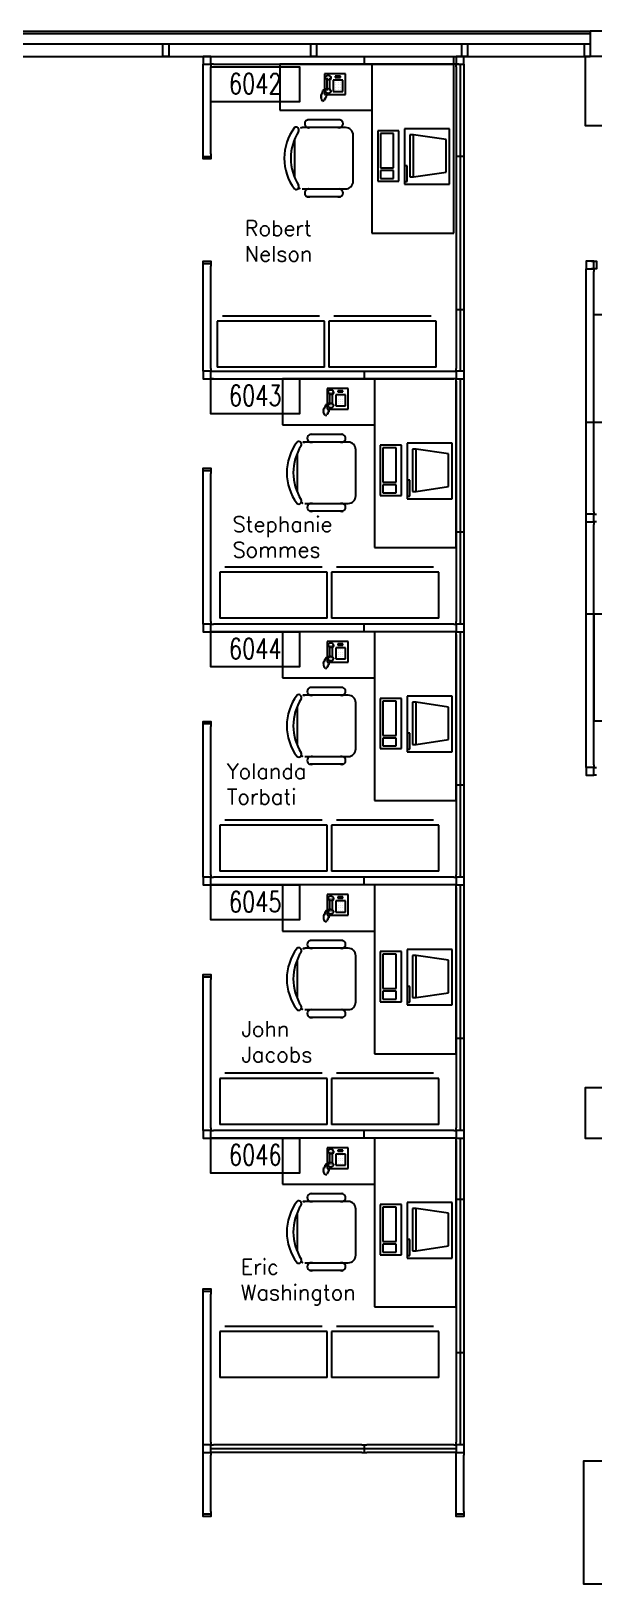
# Model space of a CAD drawing. Header units: millimetres. Extents: x 489553527 to 489553786, y 110504148 to 110504403.
# Drawn here: x 489553577.7 to 489553599.7, y 110504341.8 to 110504402.5 of the extents above; entities that cross this region are included whole.
import ezdxf
from ezdxf.enums import TextEntityAlignment as Align

# ---------------------------------------------------------------- set-up
doc = ezdxf.new("R2010")
doc.units = ezdxf.units.MM
for name, color, linetype in [('CHAIRS', 4, 'Continuous'), ('CPU', 6, 'Continuous'), ('E-B-CORE', 8, 'Continuous'), ('E-B-FURR', 6, 'Continuous'), ('E-B-GLAZ', 8, 'Continuous'), ('E-B-MULL', 8, 'Continuous'), ('E-B-SHEL', 2, 'Continuous'), ('EMPLOYEE', 1, 'Continuous'), ('FURNITURE', 3, 'Continuous'), ('PANELS_201', 6, 'Continuous'), ('PHONES', 4, 'Continuous'), ('RMNUM', 40, 'Continuous')]:
    doc.layers.add(name, color=color, linetype=linetype)
doc.styles.add('ARCHITXT', font='simplex.shx')
doc.styles.add('ROMANS', font='romans', dxfattribs={"width": 0.75, "height": 8})

# ---------------------------------------------------------------- blocks, each defined once
blk = doc.blocks.new('RMNUM')
at = {"layer": 'RMNUM'}
blk.add_lwpolyline([(-16.33354, 6.674702), (18.388073, 6.674702), (18.388073, -6.982766), (-16.33354, -6.982766), (-16.33354, 6.674702)], dxfattribs=at)
at = {"layer": 'RMNUM', "style": 'ROMANS', "width": 0.75}
blk.add_attdef('NUMBER', text='', height=8, dxfattribs=at).set_placement((1.027267, 0.114097), align=Align.MIDDLE_CENTER)
blk = doc.blocks.new('FC42X18D')
for p, q in [((-21, 0), (-21, -18)), ((-21, 0), (21, 0)), ((21, -18), (21, 0)), ((-21, -18), (21, -18)), ((-19, -20), (19, -20))]:
    blk.add_line(p, q)
blk = doc.blocks.new('RECTANG')
for p, q in [((1, 1), (0, 1)), ((0, 1), (0, 0)), ((1, 0), (1, 1)), ((0, 0), (1, 0))]:
    blk.add_line(p, q)
blk = doc.blocks.new('IBMAT', base_point=(61, 306))
for p, q in [((75, 307), (75, 306)), ((81, 307), (75, 307)), ((81, 306), (81, 307))]:
    blk.add_line(p, q)
at = {"xscale": 21, "yscale": 17, "zscale": 21}
blk.add_blockref('RECTANG', (61, 306), dxfattribs=at)
blk = doc.blocks.new('KEYBOARD', base_point=(60, 294))
for p, xscale, yscale, zscale in [((60, 294), 19, 8, 19), ((61, 295), 13, 5, 13), ((75, 295), 3, 5, 3)]:
    blk.add_blockref('RECTANG', p, dxfattribs=dict(xscale=xscale, yscale=yscale, zscale=zscale))
blk = doc.blocks.new('COMPUTER')
for p, q in [((-6.64, 16.23), (-8.5, 3.5)), ((6.08, 16.23), (-6.64, 16.23)), ((8, 3.5), (6.08, 16.23)), ((-8.5, 3.5), (-8.5, 2.04)), ((8, 3.5), (-8.5, 3.5)), ((-8.5, 2.04), (8, 2.04)), ((8, 2.04), (8, 3.5))]:
    blk.add_line(p, q)
at = {"xscale": 1.033846153846154, "yscale": 1.033846153846154, "zscale": 1.033846153846154}
for name, p in [('IBMAT', (-10.86, 0)), ('KEYBOARD', (-10.05, -10.5))]:
    blk.add_blockref(name, p, dxfattribs=at)
blk = doc.blocks.new('DESK2')
for p, q in [((33, 0), (-33, 0)), ((-33, 0), (-33, -68)), ((33, -32), (33, 0)), ((-33, -32), (33, -32)), ((-15, -68), (-15, -32)), ((-33, -68), (-15, -68))]:
    blk.add_line(p, q)
blk = doc.blocks.new('CHAIR7')
for p, q in [((5.12, 15.04), (17.88, 15.04)), ((0, 9), (0, -9)), ((20, 12), (3, 12)), ((23, -7.44), (23, 7.44)), ((3, -12), (20, -12)), ((5.12, -15), (17.88, -15))]:
    blk.add_line(p, q)
for centre, radius, start, end in [((5.56, 13.54), 1.56, 73.7398, 286.2602), ((17.44, 13.54), 1.56, 253.7398, 106.2602), ((22.34, 11.12), 1.1, 53.30994, 212.02741), ((3, 9), 3, 90, 180), ((20, 9), 3, 62.41556, 90), ((4.82, 0), 19.64, 327.57575, 32.42425), ((7, 0), 20, 323.1301, 36.8699), ((3, -9), 3, 180, 270), ((5.56, -13.5), 1.56, 73.7398, 286.2602), ((17.44, -13.5), 1.56, 253.7398, 106.2602), ((20, -9), 3, 270, 297.58444), ((22.34, -11.12), 1.1, 147.97259, 306.69006)]:
    blk.add_arc(centre, radius, start, end)
blk = doc.blocks.new('FNPHONE')
for p, q in [((-7.29, 6.54), (-7.29, 1.54)), ((-6.29, 6.54), (-6.29, 1.54)), ((-9.1, 0.22), (-9.7, 0.02)), ((-8.9, 0.62), (-9.5, 0.42)), ((-8.7, 1.02), (-9.3, 0.82)), ((-8.5, 1.42), (-9.1, 1.22)), ((-8.3, 1.82), (-8.9, 1.62)), ((-7.14, 0.56), (-7.5, -0.58)), ((-3.87, 4.85), (-3.87, 4.85)), ((-3.87, 3.91), (-3.87, 3.91)), ((-3.87, 2.97), (-3.87, 2.97)), ((-3.87, 2.03), (-3.87, 2.03)), ((-2.94, 4.85), (-2.94, 4.85)), ((-2.94, 3.91), (-2.94, 3.91)), ((-2.94, 2.97), (-2.94, 2.97)), ((-2.94, 2.03), (-2.94, 2.03)), ((-2, 4.85), (-2, 4.85)), ((-2, 3.91), (-2, 3.91)), ((-2, 2.97), (-2, 2.97)), ((-2, 2.03), (-2, 2.03)), ((-9.3, -0.18), (-9.9, -0.38)), ((-9.3, -0.58), (-9.9, -0.78)), ((-9.3, -0.98), (-9.9, -1.18)), ((-9.3, -1.38), (-9.9, -1.58)), ((-9.1, -1.78), (-9.7, -1.98)), ((-8.9, -2.18), (-9.5, -2.38)), ((-8.43, -2.46), (-9.03, -2.66)), ((-7.9, -1.98), (-8.5, -2.18)), ((-7.7, -1.58), (-8.3, -1.78)), ((-7.5, -1.18), (-8.1, -1.38)), ((-7.3, -0.78), (-7.9, -0.98))]:
    blk.add_line(p, q)
for centre, start, end in [((-6.79, 6.54), 298.49146, 241.50854), ((-6.79, 1.54), 118.49146, 61.50854)]:
    blk.add_arc(centre, 1.05, start, end)
for p, xscale, yscale, zscale in [((-8.21, 0), 8.20528234483245, 8.104073169521023, 8.20528234483245), ((-4.03, 6.72), 2.03125, 0.46875, 2.03125), ((-4.81, 1.25), 3.75, 4.375, 3.75)]:
    blk.add_blockref('RECTANG', p, dxfattribs=dict(xscale=xscale, yscale=yscale, zscale=zscale))

msp = doc.modelspace()

# ---------------------------------------------------------------- linework, layer by layer
at = {"layer": 'E-B-CORE'}
msp.add_lwpolyline([(489553601.3061564, 110504361.1981165), (489553599.3561563, 110504361.1981165), (489553599.3561563, 110504359.2370992), (489553601.3061564, 110504359.2370992)], close=True, dxfattribs=at)
at = {"layer": 'E-B-FURR'}
msp.add_line((489553566.3561563, 110504401.5370992), (489553599.5561564, 110504401.5370992), dxfattribs=at)
for points in [[(489553602.5561564, 110504401.5370992), (489553599.3561563, 110504401.5370992), (489553599.3561563, 110504398.8370992), (489553602.5561564, 110504398.8370992)], [(489553602.4951391, 110504346.5981165), (489553599.2951391, 110504346.5981165), (489553599.2951391, 110504341.7981165), (489553602.4951391, 110504341.7981165)]]:
    msp.add_lwpolyline(points, close=True, dxfattribs=at)
at = {"layer": 'E-B-GLAZ'}
for p, q in [((489553566.3561563, 110504402.5370992), (489553599.5561564, 110504402.5370992)), ((489553566.3561563, 110504402.4370992), (489553599.5561564, 110504402.4370992)), ((489553566.3561563, 110504402.0370992), (489553599.5561564, 110504402.0370992))]:
    msp.add_line(p, q, dxfattribs=at)
at = {"layer": 'E-B-MULL'}
for points in [[(489553583.0686564, 110504402.0370992), (489553583.0686564, 110504401.5370992), (489553582.8436564, 110504401.5370992), (489553582.8436564, 110504402.0370992)], [(489553588.8561563, 110504402.0370992), (489553588.8561563, 110504401.5370992), (489553588.6311564, 110504401.5370992), (489553588.6311564, 110504402.0370992)], [(489553594.7561564, 110504402.0370992), (489553594.7561564, 110504401.5370992), (489553594.5311564, 110504401.5370992), (489553594.5311564, 110504402.0370992)], [(489553599.5561564, 110504402.0370992), (489553599.5561564, 110504401.5370992), (489553599.3311564, 110504401.5370992), (489553599.3311564, 110504402.0370992)]]:
    msp.add_lwpolyline(points, close=True, dxfattribs=at)
at = {"layer": 'E-B-SHEL'}
for p, q in [((489553599.5561564, 110504402.5370992), (489553599.5561564, 110504401.5370992)), ((489553602.3561563, 110504402.5370992), (489553599.5561564, 110504402.5370992)), ((489553602.3561563, 110504401.5370992), (489553599.5561564, 110504401.5370992))]:
    msp.add_line(p, q, dxfattribs=at)
at = {"layer": 'PANELS_201', "linetype": 'Continuous'}
for p, q in [((489553590.6197864, 110504401.5370992), (489553590.8197864, 110504401.5370992)), ((489553590.6197864, 110504401.2370992), (489553590.8197864, 110504401.2370992)), ((489553590.7197864, 110504401.5370992), (489553590.7197864, 110504401.2370992)), ((489553594.3197862, 110504401.5370992), (489553594.3197862, 110504401.2370992)), ((489553599.7063063, 110504393.2381232), (489553599.7063063, 110504393.5381232))]:
    msp.add_line(p, q, dxfattribs=at)
for points in [[(489553584.7197864, 110504401.5370992), (489553584.4197864, 110504401.5370992), (489553584.4197864, 110504401.2370992)], [(489553584.4197864, 110504401.1370992), (489553584.4197864, 110504401.2370992), (489553584.7197864, 110504401.2370992), (489553584.7197864, 110504401.1370992)], [(489553584.4197864, 110504397.7370994), (489553584.4197864, 110504401.1370992)], [(489553584.8197864, 110504401.2370992), (489553584.7197864, 110504401.2370992), (489553584.7197864, 110504401.5370992), (489553584.8197864, 110504401.5370992)], [(489553584.7197864, 110504397.7370994), (489553584.7197864, 110504401.1370992)], [(489553584.8197864, 110504401.5370992), (489553590.6197864, 110504401.5370992)], [(489553584.8197864, 110504401.2370992), (489553590.6197864, 110504401.2370992)], [(489553590.8197864, 110504401.5370992), (489553594.2197862, 110504401.5370992)], [(489553590.8197864, 110504401.2370992), (489553594.2197862, 110504401.2370992)], [(489553594.4197862, 110504401.2370992), (489553594.3197862, 110504401.2370992), (489553594.2197862, 110504401.2370992), (489553594.2197862, 110504401.5370992), (489553594.4197862, 110504401.5370992)], [(489553594.2197862, 110504401.5370992), (489553594.3197862, 110504401.5370992), (489553594.3197862, 110504401.2370992), (489553594.2197862, 110504401.2370992)], [(489553594.6197861, 110504401.2370992), (489553594.6197861, 110504401.5370992), (489553594.3197862, 110504401.5370992)], [(489553594.3197862, 110504401.1370992), (489553594.3197862, 110504401.2370992), (489553594.6197861, 110504401.2370992), (489553594.6197861, 110504401.1370992)], [(489553594.3197862, 110504401.1370992), (489553594.3197862, 110504397.7370992)], [(489553594.4697862, 110504401.2370992), (489553594.4697862, 110504397.6370992)], [(489553594.6197861, 110504401.1370992), (489553594.6197861, 110504397.7370992)], [(489553584.7197864, 110504397.7370994), (489553584.7197864, 110504397.6370994), (489553584.7197864, 110504397.5370994), (489553584.4197864, 110504397.5370994), (489553584.4197864, 110504397.7370994)], [(489553584.4197864, 110504397.6370994), (489553584.7197864, 110504397.6370994)], [(489553594.3197087, 110504397.7369671), (489553594.3197087, 110504397.5369671)], [(489553594.6197087, 110504397.6369671), (489553594.3197087, 110504397.6369671)], [(489553594.3197087, 110504397.5369671), (489553594.3197087, 110504391.7369671)], [(489553594.4697087, 110504397.6369671), (489553594.4697087, 110504391.6369671)], [(489553594.6197087, 110504397.7369671), (489553594.6197087, 110504397.5369671)], [(489553594.6197087, 110504397.5369671), (489553594.6197087, 110504391.7369671)], [(489553584.4197087, 110504393.3369671), (489553584.4197087, 110504393.4369671), (489553584.4197087, 110504393.5369671), (489553584.7197087, 110504393.5369671), (489553584.7197087, 110504393.3369671)], [(489553584.7197087, 110504393.4369671), (489553584.4197087, 110504393.4369671)], [(489553584.4197087, 110504389.3369671), (489553584.4197087, 110504393.3369671)], [(489553584.7197087, 110504389.3369671), (489553584.7197087, 110504393.3369671)], [(489553599.7063063, 110504393.5381232), (489553599.4063063, 110504393.5381232), (489553599.4063063, 110504393.2381232)], [(489553599.4063063, 110504393.1381232), (489553599.4063063, 110504393.2381232), (489553599.7063063, 110504393.2381232), (489553599.7063063, 110504393.1381232)], [(489553599.4063063, 110504387.3381232), (489553599.4063063, 110504393.1381232)], [(489553599.6063063, 110504393.5381232), (489553599.7063063, 110504393.5381232), (489553599.8063062, 110504393.5381232), (489553599.8063062, 110504393.2381232), (489553599.6063063, 110504393.2381232)], [(489553599.8063062, 110504393.2381232), (489553599.7063063, 110504393.2381232), (489553599.7063063, 110504393.5381232), (489553599.8063062, 110504393.5381232)], [(489553599.7063063, 110504387.3381232), (489553599.7063063, 110504393.1381232)], [(489553594.3197087, 110504391.7369671), (489553594.3197087, 110504391.5369671)], [(489553594.6197087, 110504391.6369671), (489553594.3197087, 110504391.6369671)], [(489553594.3197087, 110504391.5369671), (489553594.3197087, 110504389.3369671)], [(489553594.4697087, 110504391.6369671), (489553594.4697087, 110504389.2369671)], [(489553594.6197087, 110504391.7369671), (489553594.6197087, 110504391.5369671)], [(489553594.6197087, 110504391.5369671), (489553594.6197087, 110504389.3369671)], [(489553584.7197087, 110504389.3369671), (489553584.7197087, 110504389.2369671), (489553584.4197087, 110504389.2369671), (489553584.4197087, 110504389.3369671)], [(489553584.4197087, 110504389.2369671), (489553584.4197087, 110504388.9369671), (489553584.7197087, 110504388.9369671)], [(489553584.8197087, 110504388.9369671), (489553584.7197087, 110504388.9369671), (489553584.7197087, 110504389.2369671), (489553584.8197087, 110504389.2369671)], [(489553584.8197087, 110504389.2369671), (489553590.6197087, 110504389.2369671)], [(489553584.8197087, 110504388.9369671), (489553590.6197087, 110504388.9369671)], [(489553590.6197087, 110504389.2369671), (489553590.8197087, 110504389.2369671)], [(489553590.6197087, 110504388.9369671), (489553590.8197087, 110504388.9369671)], [(489553590.7197087, 110504389.2369671), (489553590.7197087, 110504388.9369671)], [(489553590.8197087, 110504389.2369671), (489553594.2197087, 110504389.2369671)], [(489553590.8197087, 110504388.9369671), (489553594.2197087, 110504388.9369671)], [(489553594.2197087, 110504389.2369671), (489553594.3197087, 110504389.2369671), (489553594.3197087, 110504388.9369671), (489553594.2197087, 110504388.9369671)], [(489553594.6197087, 110504389.3369671), (489553594.6197087, 110504389.2369671), (489553594.3197087, 110504389.2369671), (489553594.3197087, 110504389.3369671)], [(489553594.3197087, 110504388.8369671), (489553594.3197087, 110504388.9369671), (489553594.6197087, 110504388.9369671), (489553594.6197087, 110504388.8369671)], [(489553594.3197087, 110504388.8369671), (489553594.3197087, 110504383.0369671)], [(489553594.4697087, 110504388.9369671), (489553594.4697087, 110504382.9369671)], [(489553594.6197087, 110504389.2369671), (489553594.6197087, 110504388.9369671)], [(489553594.6197087, 110504388.8369671), (489553594.6197087, 110504383.0369671)], [(489553599.4063063, 110504387.1381232), (489553599.4063063, 110504387.3381232)], [(489553599.4063063, 110504387.2381232), (489553599.7063063, 110504387.2381232)], [(489553599.4063063, 110504383.7381232), (489553599.4063063, 110504387.1381232)], [(489553599.7063063, 110504387.1381232), (489553599.7063063, 110504387.3381232)], [(489553599.7063063, 110504383.7381232), (489553599.7063063, 110504387.1381232)], [(489553584.4197087, 110504385.2369671), (489553584.4197087, 110504385.3369671), (489553584.4197087, 110504385.4369671), (489553584.7197087, 110504385.4369671), (489553584.7197087, 110504385.2369671)], [(489553584.7197087, 110504385.3369671), (489553584.4197087, 110504385.3369671)], [(489553584.4197087, 110504379.4369671), (489553584.4197087, 110504385.2369671)], [(489553584.7197087, 110504379.4369671), (489553584.7197087, 110504385.2369671)], [(489553599.7063063, 110504383.7381232), (489553599.7063063, 110504383.6381232), (489553599.4063063, 110504383.6381232), (489553599.4063063, 110504383.7381232)], [(489553599.4063063, 110504383.3381232), (489553599.4063063, 110504383.6381232)], [(489553599.8063062, 110504383.3381232), (489553599.7063063, 110504383.3381232), (489553599.7063063, 110504383.6381232), (489553599.8063062, 110504383.6381232)], [(489553594.3197087, 110504383.0369671), (489553594.3197087, 110504382.8369671)], [(489553594.6197087, 110504382.9369671), (489553594.3197087, 110504382.9369671)], [(489553594.3197087, 110504382.8369671), (489553594.3197087, 110504379.4369671)], [(489553594.4697087, 110504382.9369671), (489553594.4697087, 110504379.3369671)], [(489553594.6197087, 110504383.0369671), (489553594.6197087, 110504382.8369671)], [(489553594.6197087, 110504382.8369671), (489553594.6197087, 110504379.4369671)], [(489553599.4063063, 110504383.2381232), (489553599.4063063, 110504383.3381232), (489553599.7063063, 110504383.3381232), (489553599.7063063, 110504383.2381232)], [(489553599.4063063, 110504379.8381232), (489553599.4063063, 110504383.2381232)], [(489553599.7063063, 110504379.8381232), (489553599.7063063, 110504383.2381232)], [(489553599.4063063, 110504379.6381232), (489553599.4063063, 110504379.8381232)], [(489553599.4063063, 110504379.7381232), (489553599.7063063, 110504379.7381232)], [(489553599.7063063, 110504379.6381232), (489553599.7063063, 110504379.8381232)], [(489553584.7197087, 110504379.4369671), (489553584.7197087, 110504379.3369671), (489553584.4197087, 110504379.3369671), (489553584.4197087, 110504379.4369671)], [(489553584.4197087, 110504379.3369671), (489553584.4197087, 110504379.0369671), (489553584.7197087, 110504379.0369671)], [(489553584.8197087, 110504379.0369671), (489553584.7197087, 110504379.0369671), (489553584.7197087, 110504379.3369671), (489553584.8197087, 110504379.3369671)], [(489553590.6197087, 110504379.3369671), (489553584.8197087, 110504379.3369671)], [(489553590.8197087, 110504379.3369671), (489553590.6197087, 110504379.3369671)], [(489553590.7197087, 110504379.0369671), (489553590.7197087, 110504379.3369671)], [(489553594.2197087, 110504379.3369671), (489553590.8197087, 110504379.3369671)], [(489553594.2197087, 110504379.3369671), (489553594.3197087, 110504379.3369671), (489553594.3197087, 110504379.0369671), (489553594.2197087, 110504379.0369671)], [(489553594.6197087, 110504379.4369671), (489553594.6197087, 110504379.3369671), (489553594.3197087, 110504379.3369671), (489553594.3197087, 110504379.4369671)], [(489553594.6197087, 110504379.3369671), (489553594.6197087, 110504379.0369671)], [(489553599.4063063, 110504373.8381232), (489553599.4063063, 110504379.6381232)], [(489553599.7063063, 110504373.8381232), (489553599.7063063, 110504379.6381232)], [(489553590.6197087, 110504379.0369671), (489553584.8197087, 110504379.0369671)], [(489553590.8197087, 110504379.0369671), (489553590.6197087, 110504379.0369671)], [(489553594.2197087, 110504379.0369671), (489553590.8197087, 110504379.0369671)], [(489553594.3197087, 110504378.9369671), (489553594.3197087, 110504379.0369671), (489553594.6197087, 110504379.0369671), (489553594.6197087, 110504378.9369671)], [(489553594.3197087, 110504378.9369671), (489553594.3197087, 110504373.1369671)], [(489553594.4697087, 110504379.0369671), (489553594.4697087, 110504373.0369671)], [(489553594.6197087, 110504378.9369671), (489553594.6197087, 110504373.1369671)], [(489553584.4197087, 110504375.3369671), (489553584.4197087, 110504375.4369671), (489553584.4197087, 110504375.5369671), (489553584.7197087, 110504375.5369671), (489553584.7197087, 110504375.3369671)], [(489553584.7197087, 110504375.4369671), (489553584.4197087, 110504375.4369671)], [(489553584.4197087, 110504369.5369671), (489553584.4197087, 110504375.3369671)], [(489553584.7197087, 110504369.5369671), (489553584.7197087, 110504375.3369671)], [(489553599.7063063, 110504373.8381232), (489553599.7063063, 110504373.7381232), (489553599.4063063, 110504373.7381232), (489553599.4063063, 110504373.8381232)], [(489553599.4063063, 110504373.7381232), (489553599.4063063, 110504373.4381232), (489553599.7063063, 110504373.4381232)], [(489553599.8063062, 110504373.4381232), (489553599.7063063, 110504373.4381232), (489553599.7063063, 110504373.7381232), (489553599.8063062, 110504373.7381232)], [(489553594.3197087, 110504373.1369671), (489553594.3197087, 110504372.9369671)], [(489553594.6197087, 110504373.1369671), (489553594.6197087, 110504372.9369671)], [(489553594.6197087, 110504373.0369671), (489553594.3197087, 110504373.0369671)], [(489553594.3197087, 110504372.9369671), (489553594.3197087, 110504369.5369671)], [(489553594.4697087, 110504373.0369671), (489553594.4697087, 110504369.4369671)], [(489553594.6197087, 110504372.9369671), (489553594.6197087, 110504369.5369671)], [(489553584.7197087, 110504369.5369671), (489553584.7197087, 110504369.4369671), (489553584.4197087, 110504369.4369671), (489553584.4197087, 110504369.5369671)], [(489553584.4197087, 110504369.4369671), (489553584.4197087, 110504369.1369671), (489553584.7197087, 110504369.1369671)], [(489553584.8197087, 110504369.1369671), (489553584.7197087, 110504369.1369671), (489553584.7197087, 110504369.4369671), (489553584.8197087, 110504369.4369671)], [(489553590.6197087, 110504369.4369671), (489553584.8197087, 110504369.4369671)], [(489553590.8197087, 110504369.4369671), (489553590.6197087, 110504369.4369671)], [(489553590.7197087, 110504369.1369671), (489553590.7197087, 110504369.4369671)], [(489553594.2197087, 110504369.4369671), (489553590.8197087, 110504369.4369671)], [(489553594.2197087, 110504369.4369671), (489553594.3197087, 110504369.4369671), (489553594.3197087, 110504369.1369671), (489553594.2197087, 110504369.1369671)], [(489553594.6197087, 110504369.5369671), (489553594.6197087, 110504369.4369671), (489553594.3197087, 110504369.4369671), (489553594.3197087, 110504369.5369671)], [(489553594.6197087, 110504369.4369671), (489553594.6197087, 110504369.1369671)], [(489553590.6197087, 110504369.1369671), (489553584.8197087, 110504369.1369671)], [(489553590.8197087, 110504369.1369671), (489553590.6197087, 110504369.1369671)], [(489553594.2197087, 110504369.1369671), (489553590.8197087, 110504369.1369671)], [(489553594.3197087, 110504369.0369671), (489553594.3197087, 110504369.1369671), (489553594.6197087, 110504369.1369671), (489553594.6197087, 110504369.0369671)], [(489553594.3197087, 110504369.0369671), (489553594.3197087, 110504363.2369671)], [(489553594.4697087, 110504369.1369671), (489553594.4697087, 110504363.1369671)], [(489553594.6197087, 110504369.0369671), (489553594.6197087, 110504363.2369671)], [(489553584.4197087, 110504365.4369671), (489553584.4197087, 110504365.5369671), (489553584.4197087, 110504365.6369671), (489553584.7197087, 110504365.6369671), (489553584.7197087, 110504365.4369671)], [(489553584.7197087, 110504365.5369671), (489553584.4197087, 110504365.5369671)], [(489553584.4197087, 110504359.6369671), (489553584.4197087, 110504365.4369671)], [(489553584.7197087, 110504359.6369671), (489553584.7197087, 110504365.4369671)], [(489553594.3197087, 110504363.2369671), (489553594.3197087, 110504363.0369671)], [(489553594.6197087, 110504363.1369671), (489553594.3197087, 110504363.1369671)], [(489553594.3197087, 110504363.0369671), (489553594.3197087, 110504359.6369671)], [(489553594.4697087, 110504363.1369671), (489553594.4697087, 110504359.5369671)], [(489553594.6197087, 110504363.2369671), (489553594.6197087, 110504363.0369671)], [(489553594.6197087, 110504363.0369671), (489553594.6197087, 110504359.6369671)], [(489553584.7197087, 110504359.6369671), (489553584.7197087, 110504359.5369671), (489553584.4197087, 110504359.5369671), (489553584.4197087, 110504359.6369671)], [(489553584.4197087, 110504359.5369671), (489553584.4197087, 110504359.2369671), (489553584.7197087, 110504359.2369671)], [(489553584.8197087, 110504359.2369671), (489553584.7197087, 110504359.2369671), (489553584.7197087, 110504359.5369671), (489553584.8197087, 110504359.5369671)], [(489553590.6197087, 110504359.5369671), (489553584.8197087, 110504359.5369671)], [(489553590.6197087, 110504359.2369671), (489553584.8197087, 110504359.2369671)], [(489553590.8197087, 110504359.5369671), (489553590.6197087, 110504359.5369671)], [(489553590.8197087, 110504359.2369671), (489553590.6197087, 110504359.2369671)], [(489553590.7197087, 110504359.2369671), (489553590.7197087, 110504359.5369671)], [(489553594.2197087, 110504359.5369671), (489553590.8197087, 110504359.5369671)], [(489553594.2197087, 110504359.2369671), (489553590.8197087, 110504359.2369671)], [(489553594.2197087, 110504359.5369671), (489553594.3197087, 110504359.5369671), (489553594.3197087, 110504359.2369671), (489553594.2197087, 110504359.2369671)], [(489553594.6197087, 110504359.6369671), (489553594.6197087, 110504359.5369671), (489553594.3197087, 110504359.5369671), (489553594.3197087, 110504359.6369671)], [(489553594.3197087, 110504359.1369671), (489553594.3197087, 110504359.2369671), (489553594.6197087, 110504359.2369671), (489553594.6197087, 110504359.1369671)], [(489553594.3197087, 110504359.1369671), (489553594.3197087, 110504356.9369671)], [(489553594.4697087, 110504359.2369671), (489553594.4697087, 110504356.8369671)], [(489553594.6197087, 110504359.5369671), (489553594.6197087, 110504359.2369671)], [(489553594.6197087, 110504359.1369671), (489553594.6197087, 110504356.9369671)], [(489553594.3197087, 110504356.9369671), (489553594.3197087, 110504356.7369671)], [(489553594.6197087, 110504356.8369671), (489553594.3197087, 110504356.8369671)], [(489553594.3197087, 110504356.7369671), (489553594.3197087, 110504350.9369671)], [(489553594.4697087, 110504356.8369671), (489553594.4697087, 110504350.8369671)], [(489553594.6197087, 110504356.9369671), (489553594.6197087, 110504356.7369671)], [(489553594.6197087, 110504356.7369671), (489553594.6197087, 110504350.9369671)], [(489553584.4197087, 110504353.1369671), (489553584.4197087, 110504353.2369671), (489553584.4197087, 110504353.3369671), (489553584.7197087, 110504353.3369671), (489553584.7197087, 110504353.1369671)], [(489553584.7197087, 110504353.2369671), (489553584.4197087, 110504353.2369671)], [(489553584.4197087, 110504347.3369671), (489553584.4197087, 110504353.1369671)], [(489553584.7197087, 110504347.3369671), (489553584.7197087, 110504353.1369671)], [(489553594.3197087, 110504350.9369671), (489553594.3197087, 110504350.7369671)], [(489553594.6197087, 110504350.8369671), (489553594.3197087, 110504350.8369671)], [(489553594.3197087, 110504350.7369671), (489553594.3197087, 110504347.3369671)], [(489553594.4697087, 110504350.8369671), (489553594.4697087, 110504347.2369671)], [(489553594.6197087, 110504350.9369671), (489553594.6197087, 110504350.7369671)], [(489553594.6197087, 110504350.7369671), (489553594.6197087, 110504347.3369671)], [(489553584.7197087, 110504347.3369671), (489553584.7197087, 110504347.2369671), (489553584.4197087, 110504347.2369671), (489553584.4197087, 110504347.3369671)], [(489553584.4197087, 110504346.9369671), (489553584.4197087, 110504347.2369671)], [(489553584.4197087, 110504346.8369671), (489553584.4197087, 110504346.9369671), (489553584.7197087, 110504346.9369671), (489553584.7197087, 110504346.8369671)], [(489553584.8197087, 110504346.9369671), (489553584.7197087, 110504346.9369671), (489553584.7197087, 110504347.2369671), (489553584.8197087, 110504347.2369671)], [(489553590.7197087, 110504347.0869671), (489553584.7197087, 110504347.0869671)], [(489553590.6197087, 110504347.2369671), (489553584.8197087, 110504347.2369671)], [(489553590.6197087, 110504346.9369671), (489553584.8197087, 110504346.9369671)], [(489553590.6197087, 110504347.2369671), (489553590.8197087, 110504347.2369671)], [(489553590.6197087, 110504346.9369671), (489553590.8197087, 110504346.9369671)], [(489553590.7197087, 110504347.2369671), (489553590.7197087, 110504346.9369671)], [(489553594.3197087, 110504347.0869671), (489553590.7197087, 110504347.0869671)], [(489553594.2197087, 110504347.2369671), (489553590.8197087, 110504347.2369671)], [(489553594.2197087, 110504346.9369671), (489553590.8197087, 110504346.9369671)], [(489553594.2197087, 110504347.2369671), (489553594.3197087, 110504347.2369671), (489553594.3197087, 110504346.9369671), (489553594.2197087, 110504346.9369671)], [(489553594.6197087, 110504347.3369671), (489553594.6197087, 110504347.2369671), (489553594.3197087, 110504347.2369671), (489553594.3197087, 110504347.3369671)], [(489553594.3197087, 110504346.8369671), (489553594.3197087, 110504346.9369671), (489553594.6197087, 110504346.9369671), (489553594.6197087, 110504346.8369671)], [(489553594.6197087, 110504347.2369671), (489553594.6197087, 110504346.9369671)], [(489553584.4197087, 110504344.6369671), (489553584.4197087, 110504346.8369671)], [(489553584.7197087, 110504344.6369671), (489553584.7197087, 110504346.8369671)], [(489553594.3197087, 110504344.6369671), (489553594.3197087, 110504346.8369671)], [(489553594.6197087, 110504344.6369671), (489553594.6197087, 110504346.8369671)], [(489553584.7197087, 110504344.6369671), (489553584.7197087, 110504344.5369671), (489553584.7197087, 110504344.4369671), (489553584.4197087, 110504344.4369671), (489553584.4197087, 110504344.6369671)], [(489553584.4197087, 110504344.5369671), (489553584.7197087, 110504344.5369671)], [(489553594.6197087, 110504344.6369671), (489553594.6197087, 110504344.5369671), (489553594.6197087, 110504344.4369671), (489553594.3197087, 110504344.4369671), (489553594.3197087, 110504344.6369671)], [(489553594.3197087, 110504344.5369671), (489553594.6197087, 110504344.5369671)]]:
    msp.add_lwpolyline(points, dxfattribs=at)

# ---------------------------------------------------------------- block references
at = {"lineweight": -3, "xscale": 0.1, "yscale": 0.1, "zscale": 0.1}
msp.add_blockref('RMNUM', (489553586.3531404, 110504400.469629), dxfattribs=at).add_auto_attribs({'NUMBER': '6042'})
at = {"xscale": 0.1, "yscale": 0.1, "zscale": 0.1}
for p, values in [((489553586.3530627, 110504388.2694969), {'NUMBER': '6043'}), ((489553586.3530627, 110504378.3694969), {'NUMBER': '6044'}), ((489553586.3530627, 110504368.4694969), {'NUMBER': '6045'}), ((489553586.3530627, 110504358.5694969), {'NUMBER': '6046'})]:
    msp.add_blockref('RMNUM', p, dxfattribs=at).add_auto_attribs(values)
at = {"layer": 'CHAIRS', "lineweight": -3, "xscale": 0.1, "yscale": 0.1, "zscale": 0.1, "rotation": 180}
for p in [(489553590.2883661, 110504397.5604697), (489553590.3882886, 110504385.2603376), (489553590.3882886, 110504375.3603376), (489553590.3882886, 110504365.4603376), (489553590.3882886, 110504355.5603376)]:
    msp.add_blockref('CHAIR7', p, dxfattribs=at)
at = {"layer": 'CPU', "lineweight": -3, "xscale": 0.1, "yscale": 0.1, "zscale": 0.1, "rotation": 270}
for p in [(489553592.2970681, 110504397.6312915), (489553592.3969905, 110504385.3311595), (489553592.3969905, 110504375.4311595), (489553592.3969905, 110504365.5311595), (489553592.3969905, 110504355.6311595)]:
    msp.add_blockref('COMPUTER', p, dxfattribs=at)
at = {"layer": 'FURNITURE', "lineweight": -3, "yscale": 0.1, "zscale": 0.1}
for name, p, xscale, rotation in [('DESK2', (489553594.2197862, 110504397.9370992), 0.1, 270), ('FC42X18D', (489553587.0696122, 110504389.3877413), 0.1, 180), ('FC42X18D', (489553591.4345047, 110504389.3877413), 0.1, 180), ('FC42X18D', (489553599.7063063, 110504389.3381232), 0.1, 89.99999999999999), ('DESK2', (489553594.3197087, 110504385.6369671), 0.1, 270), ('FC42X18D', (489553587.1695347, 110504379.5737404), 0.1, 180), ('FC42X18D', (489553591.5344272, 110504379.5737404), 0.1, 180), ('FC42X18D', (489553599.7063063, 110504377.6381232), -0.1, 90), ('DESK2', (489553594.3197087, 110504375.7369671), 0.1, 270), ('FC42X18D', (489553587.1695347, 110504369.6737404), 0.1, 180), ('FC42X18D', (489553591.5344272, 110504369.6737404), 0.1, 180), ('DESK2', (489553594.3197087, 110504365.8369671), 0.1, 270), ('FC42X18D', (489553587.1695347, 110504359.7737404), 0.1, 180), ('FC42X18D', (489553591.5344272, 110504359.7737404), 0.1, 180), ('DESK2', (489553594.3197087, 110504355.9369671), 0.1, 270), ('FC42X18D', (489553587.1695347, 110504349.8737404), 0.1, 180), ('FC42X18D', (489553591.5344272, 110504349.8737404), 0.1, 180)]:
    msp.add_blockref(name, p, dxfattribs=dict(at, xscale=xscale, rotation=rotation))
at = {"layer": 'PHONES', "lineweight": -3, "xscale": 0.1, "yscale": 0.1, "zscale": 0.1}
for p in [(489553589.9868382, 110504400.0516351), (489553590.0867606, 110504387.751503), (489553590.0867606, 110504377.851503), (489553590.0867606, 110504367.951503), (489553590.0867606, 110504358.051503)]:
    msp.add_blockref('FNPHONE', p, dxfattribs=at)

# ---------------------------------------------------------------- texts
at = {"layer": 'EMPLOYEE', "lineweight": -3, "char_height": 0.6, "attachment_point": 1, "style": 'ARCHITXT'}
for s, insert, width in [('\\A1;Robert\\PNelson', (489553586.043433, 110504395.1238392), 2.487585266), ('\\A1;Stephanie\\PSommes', (489553585.5657164, 110504383.5467647), 3.702728513), ('\\A1;Yolanda\\PTorbati', (489553585.3438877, 110504373.8875883), 3.038062756), ('\\A1;John\\PJacobs', (489553585.9152043, 110504363.8059978), 2.60095498), ('\\A1;Eric\\PWashington', (489553585.8869981, 110504354.5007098), 4.358390177)]:
    msp.add_mtext(s, dxfattribs=dict(at, insert=insert, width=width))

doc.saveas('drawing.dxf')
